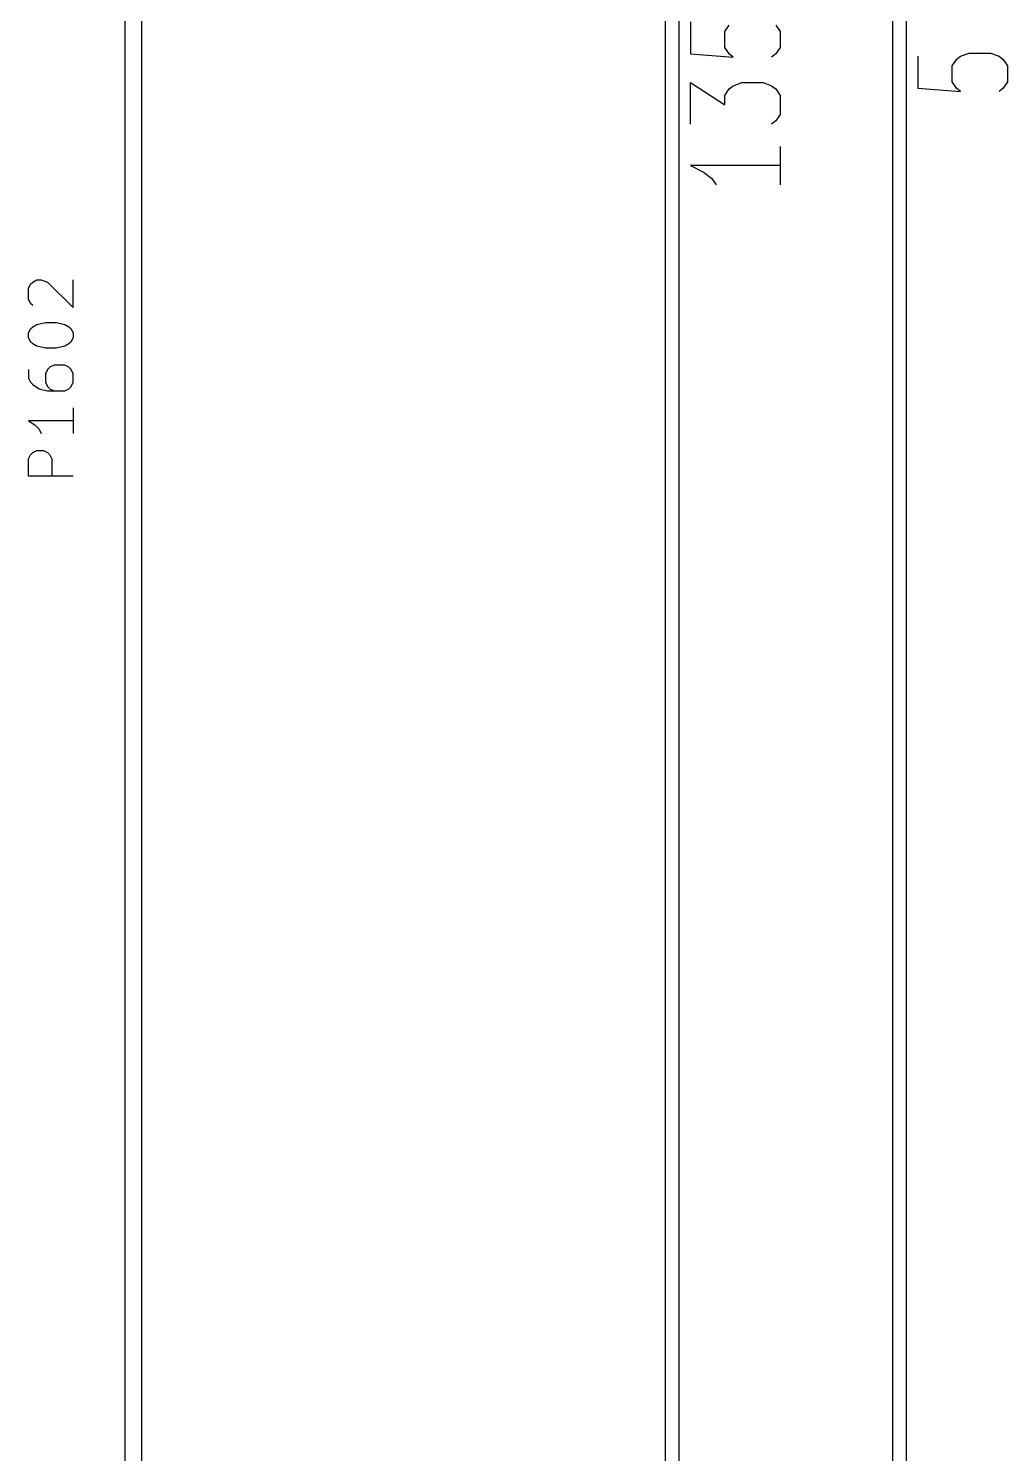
# Model space of a CAD drawing. Extents: x -29274 to 69862, y 23709 to 162744.
# Drawn here: x 60712 to 69462, y 37018 to 49752 of the extents above; entities that cross this region are included whole.
import ezdxf

# ---------------------------------------------------------------- set-up
doc = ezdxf.new("R2010")
doc.units = 0
doc.layers.add('BLACK', color=1, linetype='CONTINUOUS')

msp = doc.modelspace()

# ---------------------------------------------------------------- linework, layer by layer
at = {"layer": 'BLACK'}
for p, q in [((66406, 24474), (66406, 77774)), ((66526, 24474), (66526, 77774)), ((68438, 24426), (68438, 77776)), ((68558, 24426), (68558, 77776)), ((61575, 34920), (61575, 75920)), ((61725, 34920), (61725, 75920)), ((66630, 49812), (66630, 49526)), ((66935, 49726), (66973, 49783)), ((66935, 49583), (66935, 49726)), ((67392, 49783), (67430, 49726)), ((67430, 49726), (67430, 49583)), ((66973, 49526), (66935, 49583)), ((67430, 49583), (67392, 49526)), ((66630, 49526), (67011, 49497)), ((67011, 49497), (66973, 49526)), ((67392, 49526), (67354, 49497)), ((68662, 49504), (68662, 49218)), ((68967, 49418), (69005, 49475)), ((68967, 49275), (68967, 49418)), ((69005, 49475), (69043, 49504)), ((69043, 49504), (69119, 49532)), ((69119, 49532), (69309, 49532)), ((69309, 49532), (69386, 49504)), ((69386, 49504), (69424, 49475)), ((69424, 49475), (69462, 49418)), ((69462, 49418), (69462, 49275)), ((66630, 48898), (66630, 49269)), ((66630, 49269), (66935, 49069)), ((66935, 49155), (66973, 49212)), ((66935, 49069), (66935, 49155)), ((66973, 49212), (67011, 49241)), ((67011, 49241), (67087, 49269)), ((67087, 49269), (67277, 49269)), ((67277, 49269), (67354, 49241)), ((67354, 49241), (67392, 49212)), ((67392, 49212), (67430, 49155)), ((67430, 49155), (67430, 48983)), ((68662, 49218), (69043, 49189)), ((69005, 49218), (68967, 49275)), ((69043, 49189), (69005, 49218)), ((69424, 49218), (69386, 49189)), ((69462, 49275), (69424, 49218)), ((67392, 48926), (67354, 48898)), ((67430, 48983), (67392, 48926)), ((67430, 48698), (67430, 48355)), ((67430, 48527), (66630, 48527)), ((66630, 48527), (66744, 48470)), ((66744, 48470), (66820, 48412)), ((66820, 48412), (66858, 48355)), ((60750, 47487), (60788, 47506)), ((60788, 47506), (60826, 47506)), ((60826, 47506), (60883, 47487)), ((61112, 47258), (61112, 47506)), ((60712, 47430), (60731, 47468)), ((60712, 47334), (60712, 47430)), ((60731, 47468), (60750, 47487)), ((60883, 47487), (61112, 47258)), ((60731, 47296), (60712, 47334)), ((60750, 47277), (60731, 47296)), ((60788, 47106), (60864, 47125)), ((60864, 47125), (60960, 47125)), ((60960, 47125), (61036, 47106)), ((60712, 47030), (60731, 47068)), ((60712, 46991), (60712, 47030)), ((60731, 46953), (60712, 46991)), ((60731, 47068), (60750, 47087)), ((60750, 47087), (60788, 47106)), ((61036, 47106), (61074, 47087)), ((61074, 47087), (61093, 47068)), ((61093, 47068), (61112, 47030)), ((61112, 46991), (61093, 46953)), ((61112, 47030), (61112, 46991)), ((60750, 46934), (60731, 46953)), ((60788, 46915), (60750, 46934)), ((60864, 46896), (60788, 46915)), ((60960, 46896), (60864, 46896)), ((61036, 46915), (60960, 46896)), ((61074, 46934), (61036, 46915)), ((61093, 46953), (61074, 46934)), ((60940, 46744), (60902, 46725)), ((61036, 46744), (60940, 46744)), ((61074, 46725), (61036, 46744)), ((60712, 46706), (60712, 46629)), ((60712, 46629), (60731, 46591)), ((60883, 46706), (60864, 46668)), ((60864, 46668), (60864, 46591)), ((60902, 46725), (60883, 46706)), ((61093, 46706), (61074, 46725)), ((61112, 46668), (61093, 46706)), ((61112, 46591), (61112, 46668)), ((60731, 46591), (60750, 46572)), ((60750, 46572), (60807, 46534)), ((60807, 46534), (60883, 46515)), ((60864, 46591), (60883, 46553)), ((60883, 46553), (60902, 46534)), ((60883, 46515), (61036, 46515)), ((60902, 46534), (60940, 46515)), ((61036, 46515), (61074, 46534)), ((61074, 46534), (61093, 46553)), ((61093, 46553), (61112, 46591)), ((61112, 46363), (61112, 46134)), ((61112, 46248), (60712, 46248)), ((60712, 46248), (60769, 46210)), ((60769, 46210), (60807, 46172)), ((60807, 46172), (60826, 46134)), ((60750, 45963), (60788, 45982)), ((60788, 45982), (60845, 45982)), ((60845, 45982), (60883, 45963)), ((60712, 45906), (60731, 45944)), ((60712, 45753), (60712, 45906)), ((60731, 45944), (60750, 45963)), ((60883, 45963), (60902, 45944)), ((60902, 45944), (60921, 45906)), ((60921, 45906), (60921, 45753)), ((61112, 45753), (60712, 45753))]:
    msp.add_line(p, q, dxfattribs=at)

doc.saveas('drawing.dxf')
